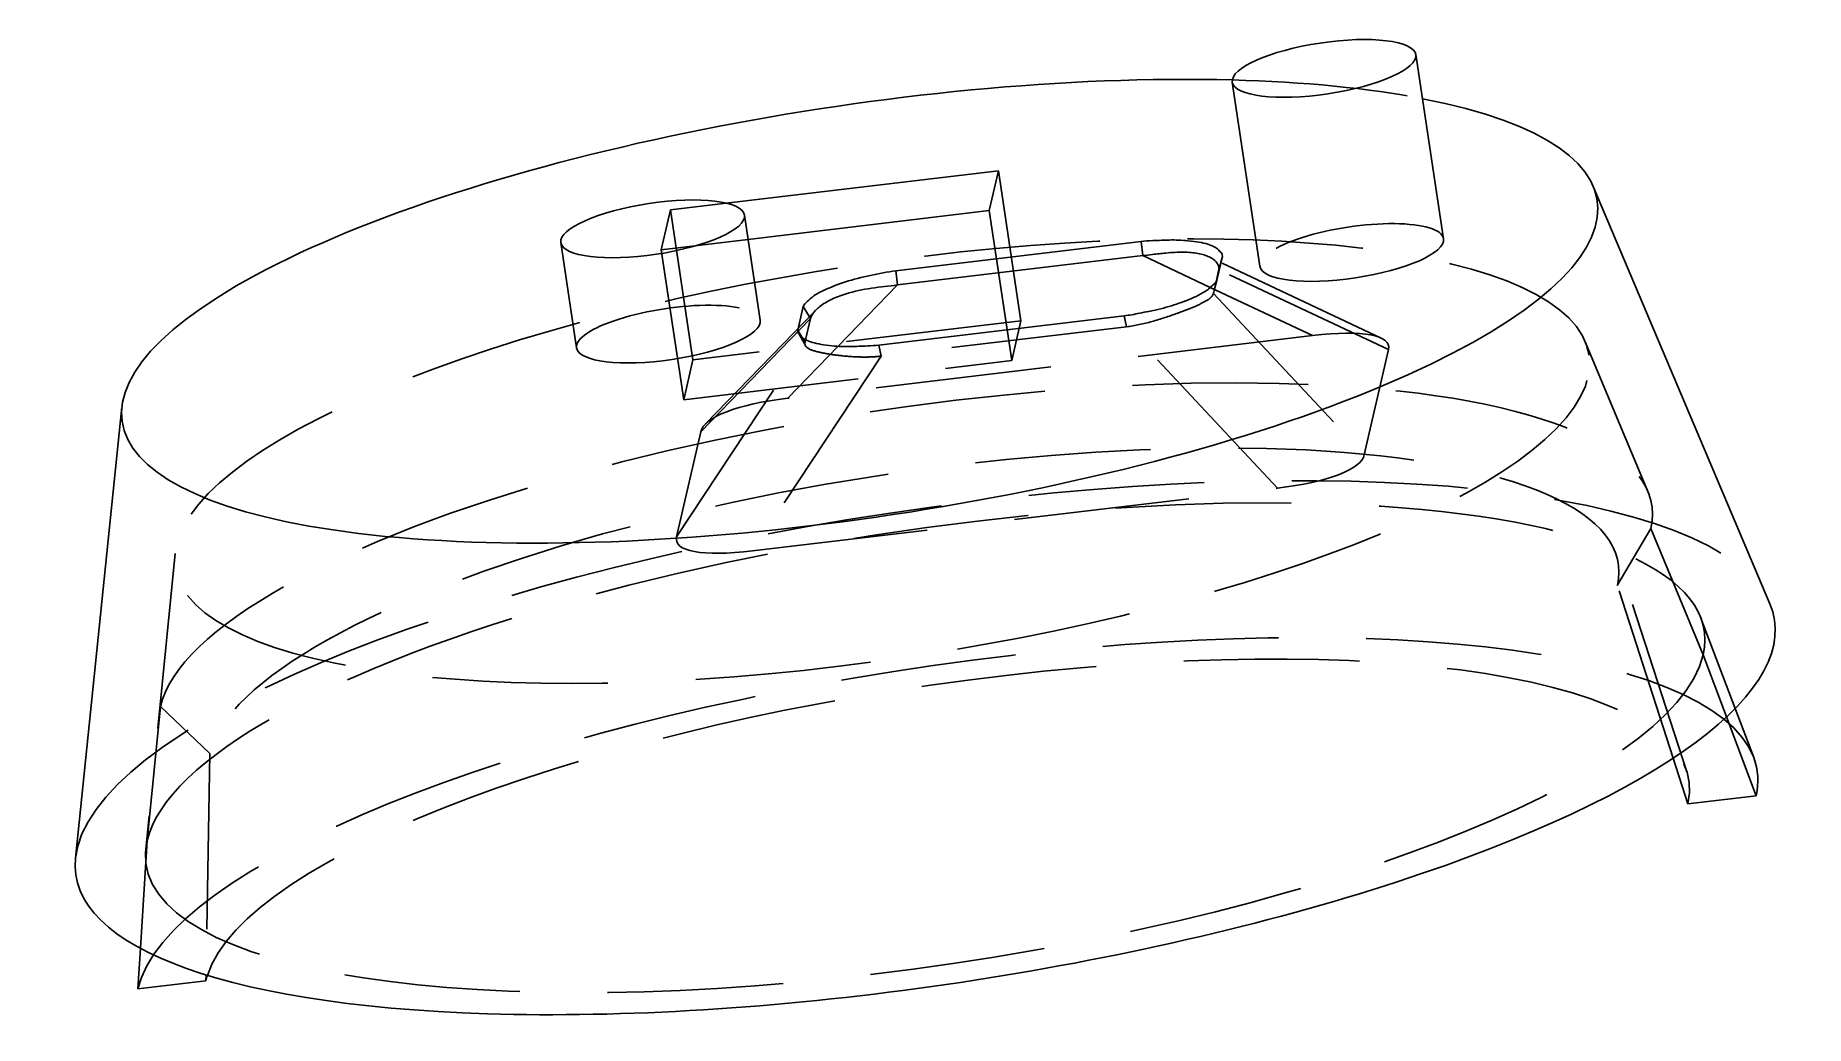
# Model space of a CAD drawing. Header units: millimetres. Extents: x -59 to 4.9, y 169 to 204.8.
import ezdxf

# ---------------------------------------------------------------- set-up
doc = ezdxf.new("R2010")
doc.units = ezdxf.units.MM
doc.linetypes.add('HIDDEN', pattern=[9.525, 6.35, -3.175])
doc.layers.get('0').update_dxf_attribs({"color": 253, "lineweight": 70, "true_color": 0x8faf8f})
doc.layers.add('Hidden', color=98, linetype='HIDDEN', lineweight=70, true_color=0x054805)

msp = doc.modelspace()

# ---------------------------------------------------------------- linework, layer by layer
at = {"color": 98, "lineweight": -3, "true_color": 0x054805}
for p, q in [((-8.137, 197.459), (-9.135, 204.112)), ((-15.769, 203.116), (-14.771, 196.463)), ((-24.219, 199.914), (-34.05, 198.74)), ((-24.55, 198.475), (-24.219, 199.914)), ((3.657, 184.262), (-2.728, 199.347)), ((-32.826, 194.511), (-33.396, 198.312)), ((-33.264, 197.435), (-24.55, 198.475)), ((-40.03, 197.317), (-39.46, 193.516)), ((-19.056, 197.36), (-27.922, 196.301)), ((-19.001, 196.847), (-19.056, 197.36)), ((-27.867, 195.788), (-19.001, 196.847)), ((-19.001, 196.847), (-16.564, 195.699)), ((-16.125, 196.82), (-16.322, 195.963)), ((-16.255, 196.341), (-16.125, 196.82)), ((-30.013, 193.571), (-27.867, 195.788)), ((-27.867, 195.788), (-27.922, 196.301)), ((-16.255, 196.341), (-16.357, 195.9)), ((-16.323, 195.96), (-16.322, 195.963)), ((-31.274, 195.011), (-31.471, 194.154)), ((-31.007, 194.58), (-31.274, 195.011)), ((-31.184, 193.811), (-31.007, 194.58)), ((-28.541, 193.614), (-19.675, 194.673)), ((-31.353, 193.963), (-31.471, 194.154)), ((-55.888, 191.372), (-57.564, 175.077)), ((3.071, 178.708), (2.398, 180.486)), ((2.086, 180.181), (3.154, 177.332)), ((0.693, 177.038), (0.159, 178.69)), ((3.154, 177.332), (0.693, 177.038)), ((-55.314, 170.351), (-55.22, 171.819)), ((-52.849, 170.856), (-52.852, 170.645)), ((-52.852, 170.645), (-55.314, 170.351))]:
    msp.add_line(p, q, dxfattribs=at)
for centre in [(-12.452, 203.614), (-36.713, 197.815)]:
    msp.add_ellipse(centre, major_axis=(-3.317, -0.498), ratio=0.276313, dxfattribs=at)
at = {"color": 98, "lineweight": -3, "true_color": 0x054805, "extrusion": (-4.11726e-17, -6.17671e-18, -1)}
for centre, major_axis, start_param, end_param in [((-29.23, 194.839), (26.647, 3.998), 5.620892, 11.566079), ((-36.143, 194.013), (3.317, 0.498), 0.000033, 3.141625), ((-26.864, 179.069), (30.687, 4.604), 6.212296, 9.495705), ((-26.08, 173.842), (29.275, 4.392), 6.223512, 6.391623), ((-26.08, 173.842), (26.81, 4.022), 3.25003, 3.275026)]:
    msp.add_ellipse(centre, major_axis=major_axis, ratio=0.276313, start_param=start_param, end_param=end_param, dxfattribs=at)
at = {"color": 98, "lineweight": -3, "true_color": 0x054805}
msp.add_ellipse((-11.454, 196.961), major_axis=(-3.317, -0.498), ratio=0.276313, start_param=6.283153, end_param=9.424745, dxfattribs=at)
for points, knots in [([(-16.125, 196.82), (-16.104, 196.91), (-16.202, 196.983), (-16.272, 197.059), (-16.343, 197.137), (-16.471, 197.207), (-16.656, 197.261), (-16.85, 197.316), (-17.067, 197.357), (-17.37, 197.386), (-17.587, 197.407), (-17.83, 197.418), (-18.056, 197.411), (-18.216, 197.406), (-18.429, 197.4), (-18.644, 197.39), (-18.793, 197.383), (-18.939, 197.374), (-19.056, 197.36)], [0, 0, 0, 0, 0.209398, 0.209398, 0.209398, 0.423955, 0.423955, 0.423955, 0.647885, 0.647885, 0.647885, 0.808376, 0.808376, 0.808376, 0.921424, 0.921424, 0.921424, 1, 1, 1, 1]), ([(-19.001, 196.847), (-18.886, 196.861), (-18.772, 196.875), (-18.658, 196.889), (-18.494, 196.909), (-18.331, 196.927), (-18.172, 196.942), (-17.947, 196.963), (-17.728, 196.974), (-17.525, 196.972), (-17.338, 196.969), (-17.164, 196.953), (-17.009, 196.925)], [-1, -1, -1, -1, -0.9214236, -0.9214236, -0.9214236, -0.8083757, -0.8083757, -0.8083757, -0.6478846, -0.6478846, -0.6478846, -0.5, -0.5, -0.5, -0.5]), ([(-17.009, 196.925), (-16.93, 196.91), (-16.855, 196.892), (-16.787, 196.871), (-16.722, 196.851), (-16.662, 196.828), (-16.608, 196.802)], [-0.5, -0.5, -0.5, -0.5, -0.423955, -0.423955, -0.423955, -0.3518644, -0.3518644, -0.3518644, -0.3518644]), ([(-16.608, 196.802), (-16.501, 196.752), (-16.416, 196.692), (-16.356, 196.628), (-16.268, 196.533), (-16.235, 196.43), (-16.255, 196.341)], [-0.3518644, -0.3518644, -0.3518644, -0.3518644, -0.209398, -0.209398, -0.209398, 0, 0, 0, 0]), ([(-27.922, 196.301), (-28.232, 196.264), (-28.538, 196.194), (-28.842, 196.133), (-29.154, 196.069), (-29.465, 195.99), (-29.745, 195.899), (-30.037, 195.804), (-30.288, 195.708), (-30.539, 195.588), (-30.719, 195.502), (-30.88, 195.411), (-30.966, 195.335), (-31.027, 195.282), (-31.109, 195.211), (-31.179, 195.14), (-31.228, 195.091), (-31.266, 195.045), (-31.274, 195.011)], [0, 0, 0, 0, 0.209398, 0.209398, 0.209398, 0.423955, 0.423955, 0.423955, 0.647885, 0.647885, 0.647885, 0.808376, 0.808376, 0.808376, 0.921424, 0.921424, 0.921424, 1, 1, 1, 1]), ([(-30.002, 195.374), (-29.911, 195.409), (-29.815, 195.442), (-29.716, 195.472), (-29.434, 195.557), (-29.122, 195.621), (-28.802, 195.67), (-28.49, 195.718), (-28.171, 195.752), (-27.867, 195.788)], [-0.5, -0.5, -0.5, -0.5, -0.423955, -0.423955, -0.423955, -0.209398, -0.209398, -0.209398, 0, 0, 0, 0]), ([(-19.675, 194.673), (-19.489, 194.695), (-19.306, 194.729), (-19.123, 194.766), (-19.011, 194.788), (-18.9, 194.812), (-18.788, 194.835), (-18.71, 194.851), (-18.632, 194.865), (-18.555, 194.882), (-18.285, 194.941), (-18.022, 195.017), (-17.784, 195.097), (-17.704, 195.124), (-17.626, 195.151), (-17.553, 195.179), (-17.488, 195.202), (-17.428, 195.225), (-17.366, 195.25), (-17.112, 195.353), (-16.837, 195.486), (-16.684, 195.596), (-16.664, 195.61), (-16.647, 195.624), (-16.631, 195.637), (-16.62, 195.647), (-16.61, 195.657), (-16.599, 195.667), (-16.503, 195.753), (-16.343, 195.886), (-16.323, 195.96)], [0, 0, 0, 0, 0.125, 0.125, 0.125, 0.2014766, 0.2014766, 0.2014766, 0.2551555, 0.2551555, 0.2551555, 0.4413666, 0.4413666, 0.4413666, 0.5041514, 0.5041514, 0.5041514, 0.5586953, 0.5586953, 0.5586953, 0.7793476, 0.7793476, 0.7793476, 0.8074575, 0.8074575, 0.8074575, 0.82818, 0.82818, 0.82818, 0.9979248, 0.9979248, 0.9979248, 0.9979248]), ([(-30.82, 194.878), (-30.733, 194.967), (-30.616, 195.06), (-30.472, 195.147), (-30.338, 195.229), (-30.179, 195.305), (-30.002, 195.374)], [-0.8058984, -0.8058984, -0.8058984, -0.8058984, -0.6478846, -0.6478846, -0.6478846, -0.5, -0.5, -0.5, -0.5]), ([(-31.007, 194.58), (-30.999, 194.613), (-30.985, 194.65), (-30.963, 194.69), (-30.932, 194.747), (-30.885, 194.809), (-30.824, 194.873), (-30.823, 194.875), (-30.821, 194.876), (-30.82, 194.878)], [-1, -1, -1, -1, -0.9214236, -0.9214236, -0.9214236, -0.8083757, -0.8083757, -0.8083757, -0.8058984, -0.8058984, -0.8058984, -0.8058984]), ([(-31.454, 194.061), (-31.424, 194.01), (-31.369, 193.963), (-31.324, 193.915), (-31.253, 193.837), (-31.126, 193.767), (-30.94, 193.714), (-30.746, 193.658), (-30.529, 193.617), (-30.226, 193.588), (-30.009, 193.568), (-29.766, 193.556), (-29.54, 193.563), (-29.38, 193.568), (-29.168, 193.574), (-28.953, 193.584), (-28.803, 193.591), (-28.657, 193.6), (-28.541, 193.614)], [0.0765017, 0.0765017, 0.0765017, 0.0765017, 0.209398, 0.209398, 0.209398, 0.423955, 0.423955, 0.423955, 0.6478846, 0.6478846, 0.6478846, 0.8083757, 0.8083757, 0.8083757, 0.9214236, 0.9214236, 0.9214236, 1, 1, 1, 1])]:
    msp.add_open_spline(points, degree=3, knots=knots, dxfattribs=at)
at = {"color": 98, "lineweight": -3, "true_color": 0x054805, "extrusion": (-3.65647e-10, 9.19785e-11, -1)}
msp.add_open_spline([(-16.323, 195.96), (-16.323, 195.961), (-16.322, 195.962), (-16.322, 195.963)], degree=3, dxfattribs=at)
at = {"color": 98, "lineweight": -3, "true_color": 0x054805}
msp.add_open_spline([(-31.471, 194.154), (-31.479, 194.121), (-31.471, 194.091), (-31.454, 194.061)], degree=3, dxfattribs=at)
at = {"layer": 'Hidden', "lineweight": -3}
for p, q in [((-24.219, 199.914), (-23.406, 194.496)), ((-36.07, 198.499), (-36.401, 197.06)), ((-34.05, 198.74), (-36.07, 198.499)), ((-36.07, 198.499), (-35.257, 193.081)), ((-24.55, 198.475), (-23.738, 193.058)), ((-36.401, 197.06), (-33.264, 197.435)), ((-36.401, 197.06), (-35.588, 191.643)), ((-10.387, 193.871), (-16.607, 196.802)), ((-16.453, 195.484), (-16.323, 195.96)), ((-16.357, 195.9), (-16.453, 195.484)), ((-10.124, 193.452), (-16.255, 196.341)), ((-16.564, 195.699), (-12.87, 193.958)), ((-16.453, 195.484), (-10.999, 189.654)), ((-23.406, 194.496), (-35.257, 193.081)), ((-31.007, 194.58), (-34.971, 190.485)), ((-30.82, 194.877), (-34.811, 190.755)), ((-23.738, 193.058), (-23.406, 194.496)), ((-19.593, 194.276), (-19.675, 194.673)), ((-12.87, 193.958), (-31.831, 191.694)), ((-31.204, 193.723), (-31.353, 193.963)), ((-31.204, 193.723), (-31.184, 193.811)), ((-19.593, 194.276), (-28.459, 193.217)), ((-14.139, 188.445), (-19.593, 194.276)), ((-35.846, 186.687), (-31.204, 193.723)), ((-28.459, 193.217), (-33.101, 186.181)), ((-31.831, 191.694), (-30.013, 193.571)), ((-28.541, 193.614), (-28.459, 193.217)), ((-10.999, 189.654), (-10.124, 193.452)), ((-0.752, 188.33), (-3.014, 193.734)), ((-35.257, 193.081), (-35.588, 191.643)), ((-35.588, 191.643), (-23.738, 193.058)), ((-34.971, 190.485), (-35.846, 186.687)), ((-33.101, 186.181), (-14.139, 188.445)), ((-0.646, 186.991), (-1.858, 184.928)), ((1.244, 182.425), (-0.646, 186.991)), ((-53.968, 186.09), (-55.024, 175.398)), ((0.65, 178.201), (-1.898, 186.033)), ((0.159, 178.69), (-1.858, 184.928)), ((2.398, 180.486), (1.164, 183.748)), ((1.244, 182.425), (2.086, 180.181)), ((-54.494, 180.562), (-54.972, 175.713)), ((-52.717, 178.856), (-54.494, 180.562)), ((-52.717, 178.856), (-52.849, 170.856)), ((-55.22, 171.819), (-54.972, 175.713))]:
    msp.add_line(p, q, dxfattribs=at)
at = {"layer": 'Hidden', "lineweight": -3, "extrusion": (-4.11726e-17, -6.17671e-18, -1)}
for centre, major_axis, start_param, end_param in [((-29.23, 194.839), (26.647, 3.998), 5.282893, 5.620892), ((-36.143, 194.013), (3.317, 0.498), 3.141625, 6.283218), ((-27.57, 183.776), (26.961, 4.045), 3.25003, 6.391623), ((-26.864, 179.069), (30.687, 4.604), 3.212519, 6.212296), ((-26.864, 179.069), (28.147, 4.223), 3.25003, 6.391623), ((-26.08, 173.842), (29.275, 4.392), 3.25003, 6.223512), ((-26.08, 173.842), (26.81, 4.022), 3.275026, 6.391623)]:
    msp.add_ellipse(centre, major_axis=major_axis, ratio=0.276313, start_param=start_param, end_param=end_param, dxfattribs=at)
msp.add_ellipse((-28.417, 189.421), major_axis=(25.539, 3.831), ratio=0.276313, dxfattribs=at)
at = {"layer": 'Hidden', "lineweight": -3}
for centre, major_axis, ratio, start_param, end_param in [((-11.454, 196.961), (-3.317, -0.498), 0.276313, 3.14156, 6.283153), ((-16.077, 191.942), (5.951, 1.67), 0.214794, 6.166376, 7.225813), ((-29.398, 190.352), (-5.584, 0.048), 0.263158, 5.165579, 6.225017), ((-27.287, 181.892), (-25.465, -3.82), 0.276313, 3.033155, 6.174748), ((-16.573, 189.788), (5.584, -0.048), 0.263158, 5.165579, 6.225017), ((-29.894, 188.197), (-5.951, -1.67), 0.214794, 6.166376, 7.225813), ((-26.864, 179.069), (-28.147, -4.223), 0.276313, 6.174748, 9.31634)]:
    msp.add_ellipse(centre, major_axis=major_axis, ratio=ratio, start_param=start_param, end_param=end_param, dxfattribs=at)
for points, knots in [([(-16.323, 195.96), (-16.343, 195.886), (-16.367, 195.797), (-16.417, 195.615), (-16.438, 195.536), (-16.455, 195.476)], [0, 0, 0, 0, 0.0002423999, 0.0002423999, 0.0005698474, 0.0005698474, 0.0005698474, 0.0005698474]), ([(-16.455, 195.476), (-16.463, 195.446), (-16.478, 195.417), (-16.499, 195.388), (-16.532, 195.343), (-16.581, 195.3), (-16.645, 195.256), (-16.737, 195.194), (-16.86, 195.13), (-17.009, 195.062), (-17.147, 195), (-17.307, 194.934), (-17.484, 194.866)], [-0.9932983, -0.9932983, -0.9932983, -0.9932983, -0.9214236, -0.9214236, -0.9214236, -0.8083757, -0.8083757, -0.8083757, -0.6478846, -0.6478846, -0.6478846, -0.5, -0.5, -0.5, -0.5]), ([(-17.484, 194.866), (-17.575, 194.831), (-17.67, 194.796), (-17.769, 194.76), (-18.048, 194.659), (-18.355, 194.556), (-18.669, 194.469), (-18.975, 194.383), (-19.288, 194.312), (-19.593, 194.276)], [-0.5, -0.5, -0.5, -0.5, -0.423955, -0.423955, -0.423955, -0.209398, -0.209398, -0.209398, 0, 0, 0, 0]), ([(-31.191, 193.592), (-31.234, 193.671), (-31.276, 193.747), (-31.36, 193.898), (-31.404, 193.975), (-31.454, 194.061)], [0, 0, 0, 0, 0.0002735065, 0.0002735065, 0.0005279125, 0.0005279125, 0.0005279125, 0.0005279125]), ([(-30.477, 193.315), (-30.556, 193.329), (-30.63, 193.345), (-30.698, 193.361), (-30.889, 193.405), (-31.03, 193.453), (-31.115, 193.511), (-31.15, 193.536), (-31.176, 193.562), (-31.191, 193.592)], [-0.5, -0.5, -0.5, -0.5, -0.423955, -0.423955, -0.423955, -0.209398, -0.209398, -0.209398, -0.11863, -0.11863, -0.11863, -0.11863]), ([(-28.459, 193.217), (-28.573, 193.203), (-28.688, 193.194), (-28.804, 193.189), (-28.969, 193.182), (-29.135, 193.182), (-29.297, 193.188), (-29.527, 193.195), (-29.75, 193.214), (-29.956, 193.238), (-30.146, 193.26), (-30.322, 193.286), (-30.477, 193.315)], [-1, -1, -1, -1, -0.9214236, -0.9214236, -0.9214236, -0.8083757, -0.8083757, -0.8083757, -0.6478846, -0.6478846, -0.6478846, -0.5, -0.5, -0.5, -0.5])]:
    msp.add_open_spline(points, degree=3, knots=knots, dxfattribs=at)
at = {"layer": 'Hidden', "lineweight": -3, "extrusion": (-1.9788e-10, 5.04702e-11, -1)}
msp.add_open_spline([(-16.453, 195.484), (-16.453, 195.482), (-16.454, 195.479), (-16.455, 195.476)], degree=3, dxfattribs=at)
at = {"layer": 'Hidden', "lineweight": -3}
msp.add_open_spline([(-31.191, 193.592), (-31.212, 193.63), (-31.216, 193.673), (-31.204, 193.723)], degree=3, dxfattribs=at)

doc.saveas('drawing.dxf')
